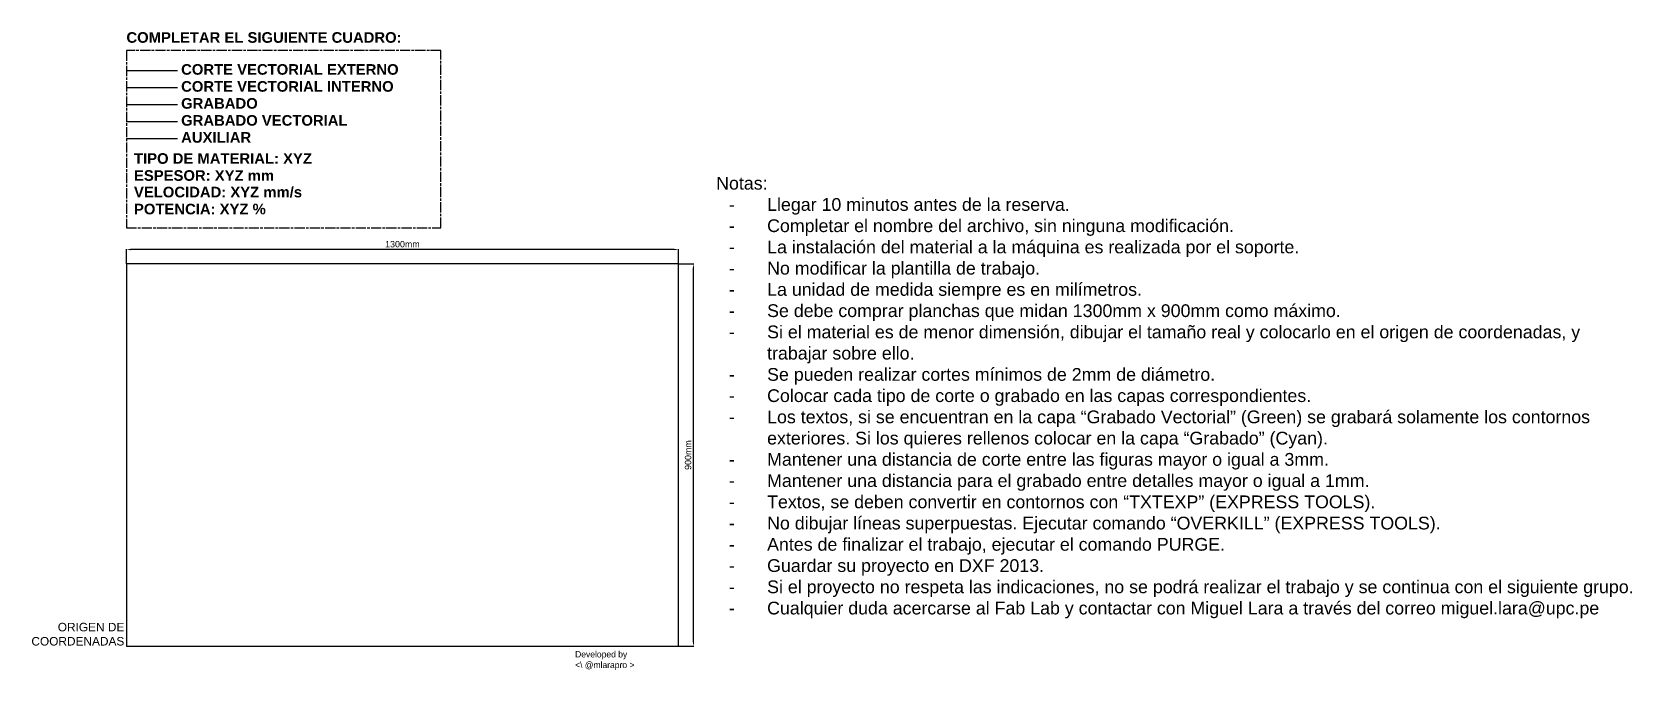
# Model space of a CAD drawing. Header units: millimetres. Extents: x -222 to 3546, y -56 to 1446.
import ezdxf

# ---------------------------------------------------------------- set-up
doc = ezdxf.new("R2010")
doc.units = ezdxf.units.MM
doc.linetypes.add('ACAD_ISO08W100', pattern=[36, 24, -3, 6, -3])
for name, color, linetype in [('Auxiliar', 6, 'Continuous'), ('Corte Vectorial Externo', 5, 'Continuous'), ('Corte Vectorial Interno', 1, 'Continuous'), ('Cotas', 130, 'Continuous'), ('Grabado', 4, 'Continuous'), ('Grabado Vectorial', 3, 'Continuous'), ('Plano Disponible de Corte', 30, 'Continuous')]:
    doc.layers.add(name, color=color, linetype=linetype)
doc.styles.get("Standard").update_dxf_attribs({"font": 'arial.ttf'})
doc.dimstyles.new('ISO-25', dxfattribs={"dimtxt": 15, "dimasz": 10, "dimexe": 1.25, "dimexo": 0.625, "dimgap": 5, "dimtad": 1, "dimtxsty": 'Standard', "dimcen": 10, "dimadec": 0, "dimazin": 0, "dimtfac": 1, "dimtmove": 0, "dimatfit": 3, "dimfxl": 1, "dimarcsym": 0})

# ---------------------------------------------------------------- blocks, each defined once
blk = doc.blocks.new('*D1')
at = {"layer": 'Cotas', "color": 0, "lineweight": -2, "transparency": 16777216}
for p, q in [((0, 900.6), (0, 935.1)), ((1290, 933.8), (10, 933.8)), ((1300, 900.6), (1300, 935.1))]:
    blk.add_line(p, q, dxfattribs=at)
at = {"layer": 'Cotas', "color": 0, "transparency": 16777216}
for points in [[(10, 935.5), (10, 932.2), (0, 933.8)], [(1290, 935.5), (1290, 932.2), (1300, 933.8)]]:
    blk.add_solid(points, dxfattribs=at)
at = {"layer": 'Defpoints', "color": 0, "transparency": 16777216}
for p in [(0, 933.8), (0, 900), (1300, 900)]:
    blk.add_point(p, dxfattribs=at)
at = {"layer": 'Cotas', "color": 0, "transparency": 16777216, "insert": (650, 946.5), "char_height": 15, "attachment_point": 5}
blk.add_mtext('1300mm', dxfattribs=at)
blk = doc.blocks.new('*D2')
at = {"layer": 'Cotas', "color": 0, "lineweight": -2, "transparency": 16777216}
for p, q in [((1300.6, 900), (1336.6, 900)), ((1335.3, 10), (1335.3, 890)), ((1300.6, 0), (1336.6, 0))]:
    blk.add_line(p, q, dxfattribs=at)
at = {"layer": 'Cotas', "color": 0, "transparency": 16777216}
for points in [[(1333.7, 890), (1337, 890), (1335.3, 900)], [(1333.7, 10), (1337, 10), (1335.3, 0)]]:
    blk.add_solid(points, dxfattribs=at)
at = {"layer": 'Defpoints', "color": 0, "transparency": 16777216}
for p in [(1300, 900), (1335.3, 900), (1300, 0)]:
    blk.add_point(p, dxfattribs=at)
at = {"layer": 'Cotas', "color": 0, "transparency": 16777216, "insert": (1322.7, 450), "char_height": 15, "attachment_point": 5, "rotation": 90}
blk.add_mtext('900mm', dxfattribs=at)

msp = doc.modelspace()

# ---------------------------------------------------------------- linework, layer by layer
at = {"layer": 'Auxiliar', "linetype": 'Continuous'}
msp.add_line((0, 1195.254), (120, 1195.254), dxfattribs=at)
at = {"layer": 'Corte Vectorial Externo', "linetype": 'Continuous'}
msp.add_line((0, 1355.254), (120, 1355.254), dxfattribs=at)
at = {"layer": 'Corte Vectorial Interno', "linetype": 'Continuous'}
msp.add_line((0, 1315.254), (120, 1315.254), dxfattribs=at)
at = {"layer": 'Defpoints', "linetype": 'ACAD_ISO08W100'}
msp.add_lwpolyline([(0, 985.229), (740.349, 985.229), (740.349, 1402.164), (0, 1402.164)], close=True, dxfattribs=at)
at = {"layer": 'Grabado', "linetype": 'Continuous'}
msp.add_line((0, 1275.254), (120, 1275.254), dxfattribs=at)
at = {"layer": 'Grabado Vectorial', "linetype": 'Continuous'}
msp.add_line((0, 1235.254), (120, 1235.254), dxfattribs=at)
at = {"layer": 'Plano Disponible de Corte'}
msp.add_lwpolyline([(0, 0), (1300, 0), (1300, 900), (0, 900)], close=True, dxfattribs=at)

# ---------------------------------------------------------------- texts
at = {"attachment_point": 1}
for s, width, heights, insert, char_height in [('\\A1;Notas:\\P\\pi-90,l120,t120;-^ILlegar 10 minutos antes de la reserva.\\P-^ICompletar el nombre del archivo, sin ninguna modificación.\\P-^ILa instalación del material a la máquina es realizada por el soporte.\\P-^INo modificar la plantilla de trabajo.\\P-^ILa unidad de medida siempre es en milímetros.\\P-^ISe debe comprar planchas que midan 1300mm x 900mm como máximo.\\P-^ISi el material es de menor dimensión, dibujar el tamaño real y colocarlo en el origen de coordenadas, y trabajar sobre ello.\\P-^ISe pueden realizar cortes mínimos de 2mm de diámetro.\\P-^IColocar cada tipo de corte o grabado en las capas correspondientes.\\P{\\A0;-^ILos textos, si se encuentran en la capa “Grabado Vectorial” (Green) se grabará solamente los contornos exteriores. Si los quieres rellenos colocar en la capa “Grabado” (Cyan).}\\P{\\A0;-^IMantener una distancia de corte entre las figuras mayor o igual a 3mm.\\P-^IMantener una distancia para el grabado entre detalles mayor o igual a 1mm.}\\P{\\A0;-^ITextos, se deben convertir en contornos con “TXTEXP” (EXPRESS TOOLS).}\\P{\\A0;-^INo dibujar líneas superpuestas. Ejecutar comando “OVERKILL” (EXPRESS TOOLS).}\\P-^IAntes de finalizar el trabajo, ejecutar el comando PURGE.\\P-^IGuardar su proyecto en DXF 2013.\\P-^ISi el proyecto no respeta las indicaciones, no se podrá realizar el trabajo y se continua con el siguiente grupo.\\P-^ICualquier duda acercarse al Fab Lab y contactar con Miguel Lara a través del correo miguel.lara@upc.pe', 2122.45679, [0], (1388.79, 1105.043), 30), ('\\A1;\\pi-2.02267,l80,t137.97733;ORIGEN DE\\P\\pi-64.12363,t75.87637;COORDENADAS', 231.92003, [0], (-239.641, 55.034), 20), ('\\A1;{\\Ftxt|c0;Developed by\\P<\\\\ @mlarapro >}', 435.24258, [108.816], (1056.664, -11.425), 15)]:
    msp.add_mtext_dynamic_manual_height_columns(s, width=width, gutter_width=12.5, heights=heights, dxfattribs=dict(at, insert=insert, char_height=char_height))
at = {"layer": 'Auxiliar', "insert": (128.862, 1210.442), "char_height": 25, "attachment_point": 1}
msp.add_mtext_dynamic_manual_height_columns('\\A1;{\\fArial|b1|i0|c0|p34;AUXILIAR}', width=743.64385, gutter_width=12.5, heights=[0], dxfattribs=at)
at = {"layer": 'Corte Vectorial Externo', "insert": (128.862, 1370.442), "char_height": 25, "attachment_point": 1}
msp.add_mtext_dynamic_manual_height_columns('\\A1;{\\fArial|b1|i0|c0|p34;CORTE VECTORIAL EXTERNO}', width=743.64385, gutter_width=12.5, heights=[0], dxfattribs=at)
at = {"layer": 'Corte Vectorial Interno', "insert": (128.862, 1330.442), "char_height": 25, "attachment_point": 1}
msp.add_mtext_dynamic_manual_height_columns('\\A1;{\\fArial|b1|i0|c0|p34;CORTE VECTORIAL INTERNO}', width=743.64385, gutter_width=12.5, heights=[0], dxfattribs=at)
at = {"layer": 'Defpoints', "char_height": 25, "attachment_point": 1}
for s, insert in [('\\A1;{\\fArial|b1|i0|c0|p34;COMPLETAR EL SIGUIENTE CUADRO:}', (0, 1445.668)), ('\\A1;{\\fArial|b1|i0|c0|p34;TIPO DE MATERIAL: XYZ}', (17.826, 1160.719)), ('\\A1;{\\fArial|b1|i0|c0|p34;ESPESOR: XYZ mm}', (17.826, 1120.719)), ('\\A1;{\\fArial|b1|i0|c0|p34;VELOCIDAD: XYZ mm/s}', (17.826, 1081.712)), ('\\A1;{\\fArial|b1|i0|c0|p34;POTENCIA: XYZ %}', (17.826, 1041.712))]:
    msp.add_mtext_dynamic_manual_height_columns(s, width=743.64385, gutter_width=12.5, heights=[0], dxfattribs=dict(at, insert=insert))
at = {"layer": 'Grabado', "insert": (128.862, 1290.442), "char_height": 25, "attachment_point": 1}
msp.add_mtext_dynamic_manual_height_columns('\\A1;{\\fArial|b1|i0|c0|p34;GRABADO}', width=743.64385, gutter_width=12.5, heights=[0], dxfattribs=at)
at = {"layer": 'Grabado Vectorial', "insert": (128.862, 1250.442), "char_height": 25, "attachment_point": 1}
msp.add_mtext_dynamic_manual_height_columns('\\A1;{\\fArial|b1|i0|c0|p34;GRABADO VECTORIAL}', width=743.64385, gutter_width=12.5, heights=[0], dxfattribs=at)

# ---------------------------------------------------------------- dimensions: what is measured, and where the dimension line sits
at = {"layer": 'Cotas'}
dim = msp.add_linear_dim(base=(0, 933.843), p1=(1300, 900), p2=(0, 900), dimstyle='ISO-25', override={"dimpost": 'mm'}, dxfattribs=at)
dim.commit()
dim.dimension.update_dxf_attribs({"geometry": '*D1', "text_midpoint": (650, 946.506)})
dim = msp.add_linear_dim(base=(1335.33, 900), p1=(1300, 0), p2=(1300, 900), angle=90, dimstyle='ISO-25', override={"dimpost": 'mm'}, dxfattribs=at)
dim.commit()
dim.dimension.update_dxf_attribs({"geometry": '*D2', "text_midpoint": (1322.671, 450)})

doc.saveas('drawing.dxf')
